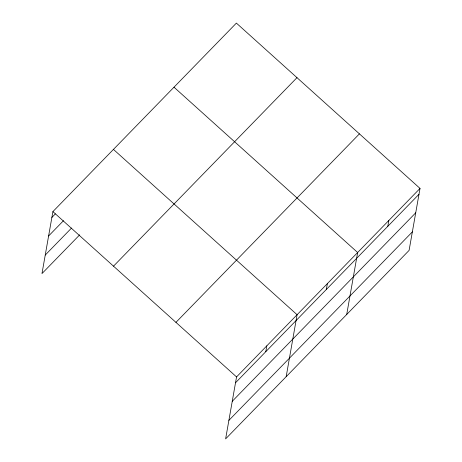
<?xml version="1.0" encoding="UTF-8"?>
<svg xmlns="http://www.w3.org/2000/svg" width="462" height="462" viewBox="0 0 462 462"><rect width="100%" height="100%" fill="white"/><g stroke="black" fill="none" stroke-linecap="round" stroke-linejoin="round"><path stroke-width="0.69" d="M420.022 188.421L236.55 376.928L225.618 438.9L409.095 250.392L420.022 188.421L236.382 23.1L52.905 211.608L41.978 273.579L79.695 234.829M265.789 351.68L266.822 345.824M286.169 376.692L297.095 314.72L113.45 149.399M326.334 289.472L327.367 283.616M346.714 314.483L357.64 252.512L173.995 87.191M387.803 226.322L388.831 220.466M51.871 217.463L55.348 213.894M48.608 235.984L63.496 220.686M45.241 255.064L71.546 228.037M113.508 266.164L296.985 77.656M175.947 322.372L359.419 133.865M235.516 382.784L418.994 194.277M232.247 401.299L415.725 212.797M228.886 420.38L412.364 231.872M52.905 211.608L236.55 376.928"/></g></svg>
